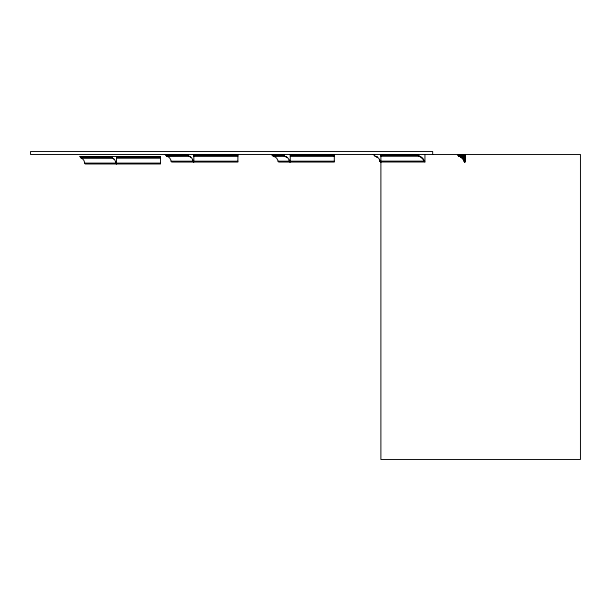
<?xml version="1.0" encoding="UTF-8"?>
<svg xmlns="http://www.w3.org/2000/svg" width="611" height="611" viewBox="0 0 611 611"><rect width="100%" height="100%" fill="white"/><g stroke="black" fill="none" stroke-linecap="round" stroke-linejoin="round"><path stroke-width="0.92" d="M111.446 156.874L111.401 156.882A0.787 0.558 -90 0 1 111.981 157.539L114.005 159.135A6.072 4.292 -90 0 1 115.624 161.938L116.457 163.962L116.457 156.401M187.699 154.957L187.279 154.537L187.669 154.957A0.787 0.68 -90 0 1 188.348 155.622L190.823 157.21A6.072 5.262 -90 0 1 192.809 160.021L193.168 161.648L193.832 162.045L193.832 154.476M282.992 154.728L283.412 154.957A0.787 0.756 -90 0 1 284.138 155.622L284.39 156.225L286.903 157.21A6.072 5.866 -90 0 1 289.11 160.021L289.515 161.648L290.256 162.045L290.256 154.476M460.182 154.988C461.442 156.126 465.994 161.869 464.383 161.739C464.169 157.462 459.35 156.989 457.494 154.537L465.063 154.537L465.063 162.037C463.726 159.181 460.709 156.943 458.326 154.957M111.653 156.943L80.301 156.874L79.957 156.401M80.301 156.874L80.255 156.882A0.787 0.558 -90 0 1 80.835 157.539L81.255 158.226A6.072 4.292 90 0 1 84.708 163.114L85.227 163.969L160.51 163.962L160.51 156.462L79.957 156.462M115.624 161.938L116.22 163.931M165.253 154.476L165.612 154.957L187.944 155.018M165.673 154.957L165.612 154.957A0.787 0.68 -90 0 1 166.322 155.622L166.841 156.301A6.072 5.262 90 0 1 171.072 161.197L171.706 162.045L237.885 162.045L237.885 154.537M192.809 160.021L193.534 162.007M271.544 154.476L271.948 154.957L283.695 155.018M272.01 154.957L271.948 154.957A0.787 0.756 -90 0 1 272.743 155.622L273.316 156.301A6.072 5.866 -90 0 1 278.036 161.197L278.746 162.045L334.309 162.045L334.309 154.537M289.11 160.021L289.927 162.014M374.146 154.896L373.313 154.415M373.665 154.896L373.764 154.896A0.787 0.787 0 0 1 374.551 155.561L374.81 156.164L377.407 157.157L376.323 156.584M461.45 154.95C463.97 153.399 464.635 159.395 464.864 161.648C464.94 160.533 460.923 156.66 459.021 154.957M465.047 154.95L457.975 154.911M116.457 156.798L160.51 156.874M290.256 154.881L334.309 154.957M193.832 154.881L237.885 154.957M458.899 154.957L458.51 154.537L465.055 154.835L457.517 154.667M461.611 154.988C462.542 156.721 465.559 160.739 464.612 161.968M424.935 154.484L424.935 161.984C423.683 159.005 420.292 157.157 418.138 154.957A1.505 1.069 90 0 0 417.848 154.896L417.366 154.484M465.063 154.782L457.54 154.728L460.03 154.957M459.831 154.881L461.343 154.835M380.882 154.896L417.848 154.896A0.787 0.787 0 0 1 418.604 155.561L380.882 155.561M458.09 154.95L465.063 155.018M458.433 155.118L465.063 155.118M458.578 155.255L465.063 155.255M458.678 155.431L465.063 155.431M458.708 155.522L465.063 155.522M188.348 155.622L166.329 155.721M193.832 155.622L237.885 155.622M284.138 155.622L272.75 155.721M290.256 155.622L334.309 155.622M458.724 155.706L465.063 155.706M458.724 155.797L465.063 155.797M458.739 155.881L465.063 155.881M458.808 156.042L465.063 156.042M458.861 156.111L465.063 156.172M166.841 156.301L188.868 156.301M193.832 156.301L237.885 156.301M273.316 156.301L284.718 156.301M290.256 156.301L334.309 156.301M380.882 156.248L419.199 156.248A6.072 6.072 0 0 1 424.087 161.136L380.027 161.136A6.072 6.072 0 0 0 375.146 156.248L375.742 156.385M459.067 156.263L465.063 156.263M459.923 156.447L465.063 156.447M460.503 156.645L465.063 156.645M461.061 156.905L465.063 156.905M461.588 157.21L465.063 157.21M111.981 157.539L80.835 157.638M116.457 157.539L160.51 157.539M462.084 157.577L465.063 157.577M462.535 157.989L465.063 157.989M81.255 158.226L112.821 158.364M116.457 158.226L160.51 158.226M462.947 158.44L465.063 158.44M463.314 158.936L465.063 158.936M463.619 159.463L465.063 159.463M463.879 160.021L465.063 160.021M464.077 160.601L465.063 160.601M171.072 161.197L193.099 161.197M193.832 161.197L237.885 161.197M278.036 161.197L289.438 161.197M290.256 161.197L334.309 161.197M464.207 161.197L465.063 161.197M464.207 161.312L465.063 161.312M464.223 161.426L465.063 161.426M424.935 161.991L380.768 161.991L380.111 161.587L379.698 159.96L380.065 161.48L380.882 161.48M464.253 161.541L465.063 161.541M464.291 161.648L465.063 161.648M464.36 161.739L465.063 161.739M380.882 161.953L380.065 161.48M464.513 161.907L465.063 161.907M84.708 163.114L115.861 163.114M116.457 163.114L160.51 163.114M461.32 154.782L463.146 154.881M458.578 154.782L461.274 154.667M458.517 154.667L457.754 154.537L458.624 154.835M284.55 156.286L285.291 156.447M188.715 156.286L189.379 156.447M285.849 156.645L286.903 157.21M189.884 156.645L190.823 157.21M417.534 154.82L417.596 154.85A0.817 0.58 -90 0 0 417.848 154.896M113.234 158.562L114.005 159.135M432.657 154.484L432.657 151.505L30.55 151.505L30.55 154.484L580.45 154.484L580.45 459.495L380.882 459.495L380.882 154.415M419.199 156.248A1.107 0.787 -90 0 1 418.94 156.202M111.11 156.531L111.118 156.592"/></g></svg>
